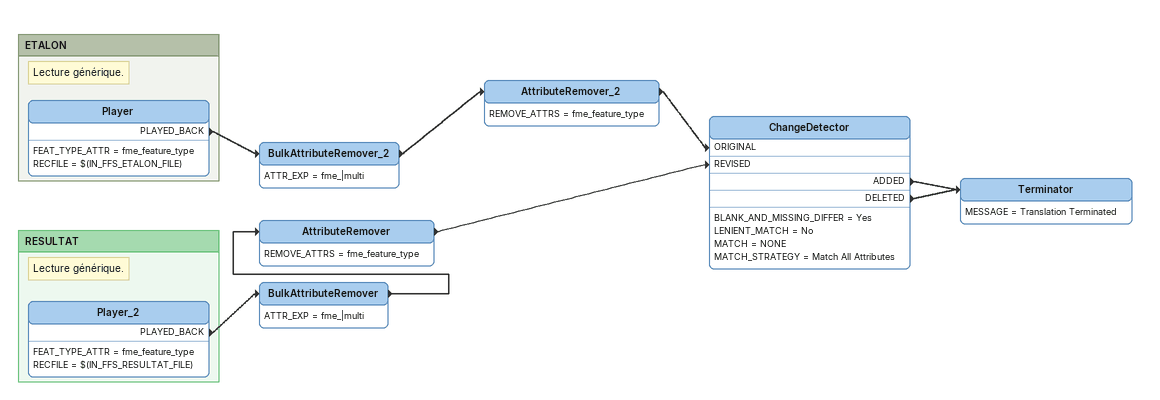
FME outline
BulkAttributeRemover_2
    ATTR_EXP = fme_|multi
    -> AttributeRemover_2
AttributeRemover_2
    REMOVE_ATTRS = fme_feature_type
    -> ChangeDetector [ORIGINAL]
BulkAttributeRemover
    ATTR_EXP = fme_|multi
    -> AttributeRemover
AttributeRemover
    REMOVE_ATTRS = fme_feature_type
    -> ChangeDetector [REVISED]
ChangeDetector
    BLANK_AND_MISSING_DIFFER = Yes
    LENIENT_MATCH = No
    MATCH = NONE
    MATCH_STRATEGY = Match All Attributes
    ADDED -> Terminator
    DELETED -> Terminator
Terminator
    MESSAGE = Translation Terminated

Bookmark: ETALON
Note: Lecture générique.
Player
    FEAT_TYPE_ATTR = fme_feature_type
    RECFILE = $(IN_FFS_ETALON_FILE)
    PLAYED_BACK -> BulkAttributeRemover_2

Bookmark: RESULTAT
Note: Lecture générique.
Player_2
    FEAT_TYPE_ATTR = fme_feature_type
    RECFILE = $(IN_FFS_RESULTAT_FILE)
    PLAYED_BACK -> BulkAttributeRemover
